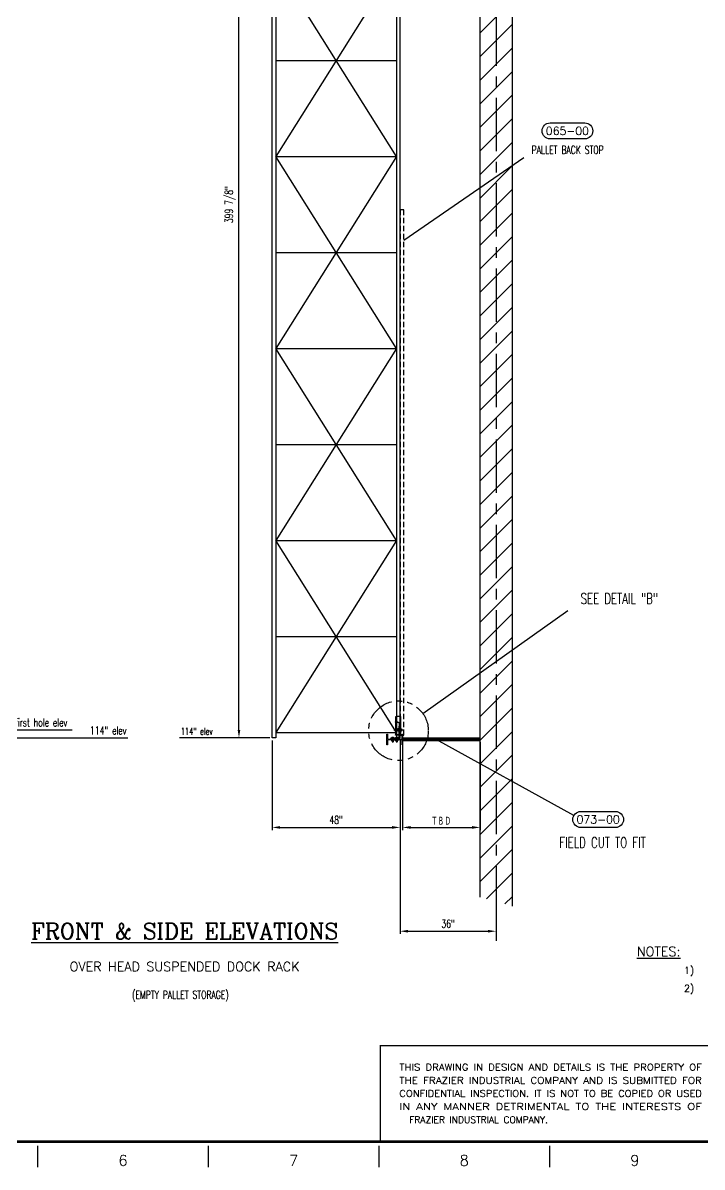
# Model space of a CAD drawing. Extents: x -10 to 1034, y -27 to 667.
# Drawn here: x 314.5 to 569.2, y -10 to 419 of the extents above; entities that cross this region are included whole.
import ezdxf
from ezdxf.enums import TextEntityAlignment as Align

# ---------------------------------------------------------------- set-up
doc = ezdxf.new("R2010")
doc.units = 0
doc.header["$LTSCALE"] = 8
doc.header["$MEASUREMENT"] = 0
for name, pattern in [('CENTER2', [1.125, 0.75, -0.125, 0.125, -0.125]), ('CENTERX2', [4, 2.5, -0.5, 0.5, -0.5]), ('HIDDEN', [0.375, 0.25, -0.125]), ('HIDDEN2', [0.1875, 0.125, -0.0625]), ('PHANTOM', [2.5, 1.25, -0.25, 0.25, -0.25, 0.25, -0.25])]:
    doc.linetypes.add(name, pattern=pattern)
doc.layers.get('0').update_dxf_attribs({"linetype": 'CONTINUOUS'})
doc.layers.get('DEFPOINTS').update_dxf_attribs({"linetype": 'CONTINUOUS'})
for name, color, linetype in [('BORD', 8, 'CONTINUOUS'), ('CENTERL2', 133, 'CENTER2'), ('CENTERLX2', 137, 'CENTERX2'), ('FDIM', 2, 'CONTINUOUS'), ('HIDDENL', 94, 'HIDDEN'), ('HIDDENL2', 92, 'HIDDEN2'), ('OBJGREEN', 3, 'CONTINUOUS'), ('OBJRED', 1, 'CONTINUOUS'), ('OBJTHIN', 11, 'CONTINUOUS'), ('PHANTOML', 205, 'PHANTOM'), ('TEXTL', 2, 'CONTINUOUS')]:
    doc.layers.add(name, color=color, linetype=linetype)
doc.styles.add('2THIRDS', font='romans.shx', dxfattribs={"width": 0.7})
doc.styles.add('COMPLEX', font='complex')
doc.styles.add('ITALIC', font='italic')
doc.styles.add('ITALICT', font='italict', dxfattribs={"height": 24})
doc.styles.add('ROMAND', font='romand.shx')
doc.styles.add('SCRIPTC', font='SCRIPTC')
doc.styles.add('SIMPLEX', font='simplex.shx')
doc.dimstyles.new('2TFR32', dxfattribs={"dimscale": 28, "dimtxt": 0.0938, "dimasz": 0.09375, "dimexe": 0.03125, "dimexo": 0.03125, "dimgap": 0.03125, "dimtad": 1, "dimdec": 5, "dimzin": 1, "dimdsep": 46, "dimlunit": 5, "dimtxsty": '2THIRDS', "dimcen": 0.09375, "dimclrd": 256, "dimclre": 256, "dimclrt": 256, "dimadec": 0, "dimazin": 0, "dimtfac": 0.75, "dimtdec": 4, "dimtofl": 0, "dimtmove": 0, "dimatfit": 0, "dimfxl": 0, "dimfrac": 2, "dimtolj": 1, "dimtzin": 0, "dimarcsym": 0})

# ---------------------------------------------------------------- blocks, each defined once
blk = doc.blocks.new('sbord_d')
at = {"layer": 'BORD'}
for p, q in [((10, -0.062), (10, -0.312)), ((12, -0.062), (12, -0.312)), ((14, -0.062), (14, -0.312)), ((16, -0.062), (16, -0.312))]:
    blk.add_line(p, q, dxfattribs=at)
at = {"layer": 'BORD', "const_width": 0.0313}
blk.add_lwpolyline([(-0.016, -0.016), (32.016, -0.016), (32.016, 20.016), (-0.016, 20.016)], close=True, dxfattribs=at)
at = {"layer": 'BORD', "const_width": 0.0156}
blk.add_lwpolyline([(18.016, 1.109), (14.016, 1.109), (14.016, -0.016)], dxfattribs=at)
at = {"layer": 'BORD', "style": 'SIMPLEX'}
for s, width, p, p2 in [('THIS DRAWING IN DESIGN AND DETAILS IS THE PROPERTY OF', 0.958828, (14.24, 0.819), (17.786, 0.819)), ('THE FRAZIER INDUSTRIAL COMPANY AND IS SUBMITTED FOR', 0.982552, (14.24, 0.665), (17.786, 0.665)), ('CONFIDENTIAL INSPECTION. IT IS NOT TO BE COPIED OR USED', 0.947391, (14.24, 0.512), (17.786, 0.512)), ('IN ANY MANNER DETRIMENTAL TO THE INTERESTS OF', 1.101821, (14.24, 0.358), (17.786, 0.358))]:
    blk.add_text(s, height=0.07812, dxfattribs=dict(at, width=width)).set_placement(p, p2, align=Align.FIT)
blk.add_text('FRAZIER INDUSTRIAL COMPANY.', height=0.07812, dxfattribs=at).set_placement((15.169, 0.204), align=Align.CENTER)
at = {"layer": 'BORD', "style": 'ROMAND'}
for s, p in [('6', (11, -0.234)), ('7', (13, -0.234)), ('8', (15, -0.234)), ('9', (17, -0.234))]:
    blk.add_text(s, height=0.125, dxfattribs=at).set_placement(p, align=Align.MIDDLE)
at = {"layer": 'TEXTL', "flags": 8}
for tag, height, style, p in [('TITLE1', 0.156, 'COMPLEX', (30.266, 2.776)), ('TITLE2', 0.156, 'COMPLEX', (30.266, 2.443)), ('CHK', 0.0938, 'SIMPLEX', (29.828, 0.883)), ('APP', 0.0938, 'SIMPLEX', (30.703, 0.883)), ('JOB#', 0.125, 'ROMAND', (30.12, 0.133)), ('SHT', 0.125, 'ROMAND', (31.193, 0.133)), ('REV', 0.125, 'ROMAND', (31.789, 0.133))]:
    blk.add_attdef(tag, text='', height=height, dxfattribs=dict(at, style=style)).set_placement(p, align=Align.MIDDLE)
for tag, height, style, width, p, p2 in [('CUSTOMER', 0.156, 'ITALICT', 2.333901, (28.655, 1.697), (31.867, 1.697)), ('CAPP', 0.0781, 'SIMPLEX', 1.292308, (27.588, 0.944), (27.963, 0.944)), ('CDT', 0.0781, 'SIMPLEX', 1.866, (28.071, 0.943), (28.46, 0.943)), ('SCALE', 0.0938, 'SIMPLEX', 1.702732, (31.234, 0.837), (31.941, 0.837)), ('BAPP', 0.0781, 'SIMPLEX', 1.292308, (27.588, 0.683), (27.963, 0.683)), ('BDT', 0.0781, 'SIMPLEX', 1.866, (28.071, 0.683), (28.46, 0.683)), ('DATE', 0.0938, 'ITALIC', 1.795034, (28.609, 0.462), (29.315, 0.462)), ('CHKDT', 0.0938, 'SIMPLEX', 1.555556, (29.484, 0.462), (30.172, 0.462)), ('APPDT', 0.0938, 'SIMPLEX', 1.555556, (30.359, 0.462), (31.047, 0.462)), ('PLOT#', 0.0938, 'SIMPLEX', 8.555556, (31.234, 0.462), (31.922, 0.462)), ('AAPP', 0.0781, 'SIMPLEX', 1.275949, (27.588, 0.443), (27.963, 0.443)), ('ADT', 0.0781, 'SIMPLEX', 1.833263, (28.071, 0.443), (28.46, 0.443))]:
    blk.add_attdef(tag, text='', height=height, dxfattribs=dict(at, style=style, width=width)).set_placement(p, p2, align=Align.FIT)
for tag, height, style, p in [('LOCATION', 0.125, 'COMPLEX', (30.266, 1.364)), ('REVC', 0.0781, 'SIMPLEX', (20.259, 0.945)), ('CBY', 0.0781, 'ROMAND', (26.755, 0.943)), ('CCHK', 0.0781, 'SIMPLEX', (27.255, 0.943)), ('REVB', 0.0781, 'SIMPLEX', (20.259, 0.695)), ('BBY', 0.0781, 'ROMAND', (26.755, 0.683)), ('BCHK', 0.0781, 'SIMPLEX', (27.255, 0.683)), ('REVA', 0.0781, 'SIMPLEX', (20.259, 0.445)), ('ABY', 0.0781, 'ROMAND', (26.755, 0.443)), ('ACHK', 0.0781, 'SIMPLEX', (27.255, 0.443))]:
    blk.add_attdef(tag, text='', height=height, dxfattribs=dict(at, style=style)).set_placement(p, align=Align.CENTER)
for tag, p, height, style in [('REVCDESC', (20.625, 0.943), 0.0781, 'SIMPLEX'), ('DRBY', (28.593, 0.821), 0.125, 'SCRIPTC'), ('REVBDESC', (20.625, 0.683), 0.0781, 'SIMPLEX'), ('REVADESC', (20.625, 0.443), 0.0781, 'SIMPLEX'), ('DWG#', (30.055, -0.566), 0.0938, 'ROMAND')]:
    blk.add_attdef(tag, p, '', height=height, dxfattribs=dict(at, style=style))
blk = doc.blocks.new('*D5')
at = {"layer": 'DEFPOINTS', "color": 0}
for p in [(386.97, 150.94), (407.96, 150.94), (407.96, 36.94)]:
    blk.add_point(p, dxfattribs=at)
at = {"layer": 'FDIM', "lineweight": -2}
blk.add_line((407.08, 150.94), (373.23, 150.94), dxfattribs=at)
at = {"layer": 'FDIM', "insert": (379.67, 153.38), "char_height": 2.6264, "attachment_point": 5, "style": '2THIRDS'}
blk.add_mtext('\\A1;114" elev', dxfattribs=at)
blk = doc.blocks.new('*D6')
at = {"layer": 'DEFPOINTS', "color": 0}
for p in [(407.96, 150.94), (455.96, 150.94), (455.96, 117.37)]:
    blk.add_point(p, dxfattribs=at)
at = {"layer": 'FDIM', "lineweight": -2}
for p, q in [((407.96, 149.94), (407.96, 116.37)), ((455.96, 149.94), (455.96, 116.37)), ((410.96, 117.37), (452.96, 117.37))]:
    blk.add_line(p, q, dxfattribs=at)
at = {"layer": 'FDIM'}
for points in [[(410.96, 117.87), (410.96, 116.87), (407.96, 117.37)], [(452.96, 117.87), (452.96, 116.87), (455.96, 117.37)]]:
    blk.add_solid(points, dxfattribs=at)
at = {"layer": 'FDIM', "insert": (431.96, 120.16), "char_height": 3.002, "attachment_point": 5, "style": '2THIRDS'}
blk.add_mtext('\\A1;48"', dxfattribs=at)
blk = doc.blocks.new('*D20')
at = {"layer": 'DEFPOINTS', "color": 0}
for p in [(257.98, 150.94), (338.14, 150.94), (257.98, 36.94)]:
    blk.add_point(p, dxfattribs=at)
at = {"layer": 'FDIM', "lineweight": -2}
blk.add_line((258.98, 150.94), (353.84, 150.94), dxfattribs=at)
at = {"layer": 'FDIM', "insert": (346.49, 153.73), "char_height": 3.0016, "attachment_point": 5, "style": '2THIRDS'}
blk.add_mtext('\\A1;114" elev', dxfattribs=at)
blk = doc.blocks.new('*D24')
at = {"layer": 'DEFPOINTS', "color": 0}
for p in [(257.07, 153.94), (300.4, 153.94), (257.07, 36.94)]:
    blk.add_point(p, dxfattribs=at)
at = {"layer": 'FDIM', "lineweight": -2}
blk.add_line((258.07, 153.94), (332.92, 153.94), dxfattribs=at)
at = {"layer": 'FDIM', "insert": (317.16, 156.73), "char_height": 3.0016, "attachment_point": 5, "style": '2THIRDS'}
blk.add_mtext('\\A1;117" first hole elev', dxfattribs=at)
blk = doc.blocks.new('NUTC')
for p, q in [((0, -0.33), (0, 0.33)), ((0.04, 0.44), (0.4, 0.44)), ((0.04, 0.22), (0.4, 0.22)), ((0.44, -0.33), (0.44, 0.33)), ((0.04, -0.22), (0.4, -0.22))]:
    blk.add_line(p, q)
blk.add_lwpolyline([(0.04, 0.44, 0.402917), (0.04, 0.22, 0.201459), (0.04, -0.22, 0.402917), (0.04, -0.44), (0.4, -0.44, 0.402917), (0.4, -0.22, 0.201459), (0.4, 0.22, 0.402917), (0.4, 0.44)], format="xyb")
blk = doc.blocks.new('BOLTHDC')
for p, q in [((-0.33, -0.33), (-0.33, 0.33)), ((-0.28, 0.22), (0, 0.22)), ((-0.28, -0.22), (0, -0.22))]:
    blk.add_line(p, q)
blk.add_lwpolyline([(-0.28, 0.44, 0.402917), (-0.28, 0.22, 0.201459), (-0.28, -0.22, 0.402917), (-0.28, -0.44), (0, -0.44), (0, 0.44), (-0.28, 0.44)], format="xyb")
blk = doc.blocks.new('W6X9')
blk.add_lwpolyline([(-0.09375, 0.5625, -0.414213562), (-0.46875, 0.1875), (-2, 0.1875), (-2, 0), (2, 0), (2, 0.1875), (0.46875, 0.1875, -0.414213562), (0.09375, 0.5625), (0.09375, 5.3125, -0.414213562), (0.46875, 5.6875), (2, 5.6875), (2, 5.875), (-2, 5.875), (-2, 5.6875), (-0.46875, 5.6875, -0.414213562), (-0.09375, 5.3125)], format="xyb", close=True)
blk = doc.blocks.new('*D30')
at = {"layer": 'DEFPOINTS', "color": 0}
for p in [(455.96, 150.94), (491.96, 94.21), (491.96, 78.45)]:
    blk.add_point(p, dxfattribs=at)
at = {"layer": 'FDIM', "lineweight": -2}
for p, q in [((455.96, 149.94), (455.96, 77.45)), ((491.96, 93.21), (491.96, 77.45)), ((458.96, 78.45), (488.96, 78.45))]:
    blk.add_line(p, q, dxfattribs=at)
at = {"layer": 'FDIM'}
for points in [[(458.96, 78.95), (458.96, 77.95), (455.96, 78.45)], [(488.96, 78.95), (488.96, 77.95), (491.96, 78.45)]]:
    blk.add_solid(points, dxfattribs=at)
at = {"layer": 'FDIM', "insert": (473.96, 81.23), "char_height": 3.002, "attachment_point": 5, "style": '2THIRDS'}
blk.add_mtext('\\A1;36"', dxfattribs=at)
blk = doc.blocks.new('*D43')
at = {"layer": 'DEFPOINTS', "color": 0}
for p in [(456.89, 150.35), (485.96, 150.35), (485.96, 117.37)]:
    blk.add_point(p, dxfattribs=at)
at = {"layer": 'FDIM', "lineweight": -2}
for p, q in [((456.89, 149.35), (456.89, 116.37)), ((485.96, 149.35), (485.96, 116.37)), ((459.89, 117.37), (482.96, 117.37))]:
    blk.add_line(p, q, dxfattribs=at)
at = {"layer": 'FDIM'}
for points in [[(459.89, 117.87), (459.89, 116.87), (456.89, 117.37)], [(482.96, 117.87), (482.96, 116.87), (485.96, 117.37)]]:
    blk.add_solid(points, dxfattribs=at)
at = {"layer": 'FDIM', "insert": (471.43, 119.88), "char_height": 3.0016, "attachment_point": 5, "style": '2THIRDS'}
blk.add_mtext('\\A1;{\\fTahoma|b0|i0|c0|p34;T B D}', dxfattribs=at)
blk = doc.blocks.new('*D51')
at = {"layer": 'DEFPOINTS', "color": 0}
for p in [(395.52, 550.82), (406.39, 550.82), (407.96, 150.94)]:
    blk.add_point(p, dxfattribs=at)
at = {"layer": 'FDIM', "lineweight": -2}
for p, q in [((405.39, 550.82), (394.52, 550.82)), ((395.52, 153.94), (395.52, 547.82)), ((406.96, 150.94), (394.52, 150.94))]:
    blk.add_line(p, q, dxfattribs=at)
at = {"layer": 'FDIM'}
for points in [[(395.02, 547.82), (396.02, 547.82), (395.52, 550.82)], [(395.02, 153.94), (396.02, 153.94), (395.52, 150.94)]]:
    blk.add_solid(points, dxfattribs=at)
at = {"layer": 'FDIM', "insert": (392.23, 350.88), "char_height": 3.0016, "attachment_point": 5, "rotation": 90, "style": '2THIRDS'}
blk.add_mtext('\\A1;399 7/8"', dxfattribs=at)

msp = doc.modelspace()

# ---------------------------------------------------------------- hatches: boundary and pattern name
at = {"layer": 'OBJTHIN'}
h = msp.add_hatch(dxfattribs=at)
h.set_pattern_fill('ANSI31', color=256, scale=50, style=0)
h.paths.add_polyline_path([(485.956799, 91.26857), (485.956799, 569.131022), (497.956799, 569.131022), (497.956799, 87.906171)])

# ---------------------------------------------------------------- linework, layer by layer
at = {"layer": 'CENTERL2'}
for p, q in [((453.206799, 151.269522), (453.206799, 149.614539)), ((453.572308, 153.94203), (457.427267, 153.94203)), ((454.706799, 151.269522), (454.706799, 149.614539))]:
    msp.add_line(p, q, dxfattribs=at)
at = {"layer": 'CENTERLX2'}
msp.add_line((491.956799, 582.88482), (491.956799, 72.159266), dxfattribs=at)
at = {"layer": 'FDIM'}
for p, q in [((502.307362, 368.454928), (457.331799, 337.412654)), ((464.473397, 160.092324), (518.870116, 198.767707)), ((521.114604, 121.789235), (469.428444, 150.34828))]:
    msp.add_line(p, q, dxfattribs=at)
for points in [[(525.211842, 375.518278), (512.207042, 375.518278, -1), (512.207042, 381.521478), (525.211842, 381.521478, -1)], [(536.746623, 117.335973), (523.741823, 117.335973, -1), (523.741823, 123.339173), (536.746623, 123.339173, -1)]]:
    msp.add_lwpolyline(points, format="xyb", close=True, dxfattribs=at)
at = {"layer": 'HIDDENL'}
msp.add_lwpolyline([(457.331799, 348.94203), (455.956799, 348.94203), (455.956799, 151.94203), (457.331799, 151.94203)], close=True, dxfattribs=at)
at = {"layer": 'HIDDENL2'}
msp.add_line((455.956799, 158.94203), (454.468466, 158.94203), dxfattribs=at)
msp.add_lwpolyline([(455.831799, 150.94203), (455.831799, 155.44203), (455.706799, 155.44203, 0.4142135624), (455.519299, 155.25453), (455.519299, 151.19203, -0.153244359), (455.440835, 150.94203)], format="xyb", dxfattribs=at)
at = {"layer": 'OBJGREEN'}
for p, q in [((454.581799, 440.94203), (409.331799, 368.94203)), ((454.581799, 368.94203), (409.331799, 440.94203)), ((409.331799, 404.94203), (454.581799, 404.94203)), ((454.581799, 296.94203), (409.331799, 368.94203)), ((454.581799, 368.94203), (409.331799, 296.94203)), ((409.331799, 368.94203), (454.581799, 368.94203)), ((409.331799, 332.94203), (454.581799, 332.94203)), ((409.331799, 296.94203), (454.581799, 296.94203)), ((454.581799, 296.94203), (409.331799, 224.94203)), ((454.581799, 224.94203), (409.331799, 296.94203)), ((409.331799, 260.94203), (454.581799, 260.94203)), ((454.581799, 152.94203), (409.331799, 224.94203)), ((454.581799, 224.94203), (409.331799, 152.94203)), ((409.331799, 224.94203), (454.581799, 224.94203)), ((409.331799, 188.94203), (454.581799, 188.94203)), ((409.331799, 152.94203), (454.581799, 152.94203))]:
    msp.add_line(p, q, dxfattribs=at)
for points in [[(485.956799, 91.26857), (485.956799, 569.131022), (497.956799, 569.131022), (497.956799, 87.906171)], [(409.331799, 150.94203), (407.956799, 150.94203), (407.956799, 550.44203)], [(409.331799, 550.44203), (409.331799, 150.94203)], [(454.581799, 550.44203), (454.581799, 150.94203)], [(454.581799, 150.94203), (455.956799, 150.94203), (455.956799, 550.44203)]]:
    msp.add_lwpolyline(points, dxfattribs=at)
at = {"layer": 'OBJRED'}
msp.add_line((455.956799, 151.94203), (455.956799, 158.94203), dxfattribs=at)
for points in [[(454.468466, 151.94203), (454.394299, 151.94203), (454.394299, 158.94203), (454.468466, 158.94203)], [(455.956799, 158.94203), (456.144299, 158.94203), (456.144299, 151.94203), (455.956799, 151.94203)]]:
    msp.add_lwpolyline(points, dxfattribs=at)
msp.add_lwpolyline([(455.440835, 150.94203, -0.245392684), (455.081799, 150.75453), (452.519299, 150.75453, 0.4142135624), (452.331799, 150.56703), (452.331799, 150.44203), (455.831799, 150.44203), (455.831799, 150.94203)], format="xyb", dxfattribs=at)
at = {"layer": 'OBJTHIN', "linetype": 'HIDDEN2'}
msp.add_lwpolyline([(455.769299, 156.146981, 0.3689194771), (455.400239, 156.579094), (454.285884, 156.755591, -0.3689194771), (454.206799, 156.848187), (454.206799, 156.94203), (455.956799, 156.94203), (455.956799, 151.94203), (454.206799, 151.94203), (454.206799, 152.035874, -0.3689194771), (454.285884, 152.12847), (455.400239, 152.304966, 0.3689194771), (455.769299, 152.73708)], format="xyb", close=True, dxfattribs=at)
at = {"layer": 'OBJTHIN'}
for points in [[(455.079338, 154.19203), (454.769299, 154.19203), (454.706799, 154.12953), (454.706799, 153.75453), (454.769299, 153.69203), (455.079338, 153.69203)], [(452.956799, 149.877069), (452.956799, 149.56703), (453.019299, 149.50453), (453.394299, 149.50453), (453.456799, 149.56703), (453.456799, 149.877069)], [(454.456799, 149.877069), (454.456799, 149.56703), (454.519299, 149.50453), (454.894299, 149.50453), (454.956799, 149.56703), (454.956799, 149.877069)]]:
    msp.add_lwpolyline(points, dxfattribs=at)
at = {"layer": 'OBJTHIN', "const_width": 1.5}
msp.add_lwpolyline([(456.894299, 150.34828), (485.956799, 150.34828)], dxfattribs=at)
at = {"layer": 'PHANTOML'}
msp.add_circle((455.361536, 153.613905), 11.180157, dxfattribs=at)

# ---------------------------------------------------------------- block references
at = {"layer": 'FDIM', "xscale": 32, "yscale": 32, "zscale": 32}
msp.add_blockref('sbord_d', (0, 0), dxfattribs=at)
at = {"layer": 'OBJRED', "xscale": -1, "rotation": 270}
msp.add_blockref('W6X9', (451.019299, 150.34828), dxfattribs=at)
at = {"layer": 'OBJTHIN', "xscale": -1, "rotation": 90}
for name, p in [('BOLTHDC', (453.206799, 150.75453)), ('NUTC', (453.206799, 150.31703)), ('BOLTHDC', (454.706799, 150.75453)), ('NUTC', (454.706799, 150.31703))]:
    msp.add_blockref(name, p, dxfattribs=at)
at = {"layer": 'OBJTHIN', "xscale": -1}
for name, p in [('NUTC', (455.519299, 153.94203)), ('BOLTHDC', (456.144299, 153.94203))]:
    msp.add_blockref(name, p, dxfattribs=at)

# ---------------------------------------------------------------- texts
at = {"layer": 'FDIM', "style": 'SIMPLEX'}
for s, p in [('065-00', (518.704184, 378.538147)), ('073-00', (530.238964, 120.355842))]:
    msp.add_text(s, height=3, dxfattribs=at).set_placement(p, align=Align.MIDDLE)
at = {"layer": 'FDIM', "style": '2THIRDS', "width": 0.7}
for s, height, p in [('PALLET BACK STOP', 3, (518.793612, 369.924219)), ('SEE DETAIL "B"', 4, (538.176273, 201.152507)), ('FIELD CUT TO FIT', 4, (531.891687, 109.71254)), ('(EMPTY PALLET STORAGE)', 3, (373.546814, 53.115716))]:
    msp.add_text(s, height=height, dxfattribs=at).set_placement(p, align=Align.CENTER)
at = {"layer": 'FDIM', "style": 'COMPLEX'}
for s, height, p in [('%%uFRONT & SIDE ELEVATIONS', 6, (375.116508, 75.482033)), ('OVER HEAD SUSPENDED DOCK RACK', 3.5, (375.116508, 63.414875))]:
    msp.add_text(s, height=height, dxfattribs=at).set_placement(p, align=Align.CENTER)
at = {"layer": 'FDIM', "linetype": 'Continuous'}
for s, height, style, p in [('%%uNOTES:', 3.5, 'COMPLEX', (544.739002, 69.084992)), ('1)', 2.625, 'SIMPLEX', (562.434206, 62.463743)), ('2)', 2.625, 'SIMPLEX', (562.434206, 55.781887))]:
    msp.add_text(s, height=height, dxfattribs=dict(at, style=style)).set_placement(p)

# ---------------------------------------------------------------- dimensions: what is measured, and where the dimension line sits
at = {"layer": 'FDIM'}
dim = msp.add_linear_dim(base=(395.517745, 550.81703), p1=(407.956799, 150.94203), p2=(406.394299, 550.81703), angle=90, dimstyle='2TFR32', override={"dimscale": 32, "dimpost": '"'}, dxfattribs=at)
dim.commit()
dim.dimension.update_dxf_attribs({"geometry": '*D51', "text_midpoint": (392.230811, 350.87953)})
for feature_location, offset, origin, text, override, picture, middle in [((257.068753, 153.94203), (43.333495, 0), (257.068753, 36.94203), '<> first hole elev', {"dimscale": 32, "dimpost": '"'}, '*D24', (317.160648, 156.728697)), ((257.975003, 150.94203), (80.160411, 0), (257.975003, 36.94203), '<> elev', {"dimscale": 32, "dimpost": '"'}, '*D20', (346.489334, 153.728697)), ((407.956799, 150.94203), (-20.982103, 0), (407.956799, 36.94203), '<> elev', {"dimscale": 28, "dimpost": '"'}, '*D5', (379.665016, 153.380364))]:
    dim = msp.add_ordinate_dim(feature_location=feature_location, offset=offset, dtype=0, origin=origin, text=text, dimstyle='2TFR32', override=override, dxfattribs=at)
    dim.commit()
    dim.dimension.update_dxf_attribs({"geometry": picture, "text_midpoint": middle})
dim = msp.add_linear_dim(base=(455.956799, 117.373471), p1=(407.956799, 150.94203), p2=(455.956799, 150.94203), dimstyle='2TFR32', override={"dimscale": 32, "dimpost": '"'}, dxfattribs=at)
dim.commit()
dim.dimension.update_dxf_attribs({"geometry": '*D6', "text_midpoint": (431.956799, 117.373471), "dimtype": 160})
dim = msp.add_linear_dim(base=(491.956799, 78.446629), p1=(455.956799, 150.94203), p2=(491.956799, 94.209235), dimstyle='2TFR32', override={"dimscale": 32, "dimpost": '"'}, dxfattribs=at)
dim.commit()
dim.dimension.update_dxf_attribs({"geometry": '*D30', "text_midpoint": (473.956799, 81.233295)})
dim = msp.add_linear_dim(base=(485.956799, 117.373471), p1=(456.894299, 150.34828), p2=(485.956799, 150.34828), text='{\\fTahoma|b0|i0|c0|p34;T B D}', dimstyle='2TFR32', override={"dimscale": 32, "dimpost": '"'}, dxfattribs=at)
dim.commit()
dim.dimension.update_dxf_attribs({"geometry": '*D43', "text_midpoint": (471.425549, 119.875279)})

doc.saveas('drawing.dxf')
